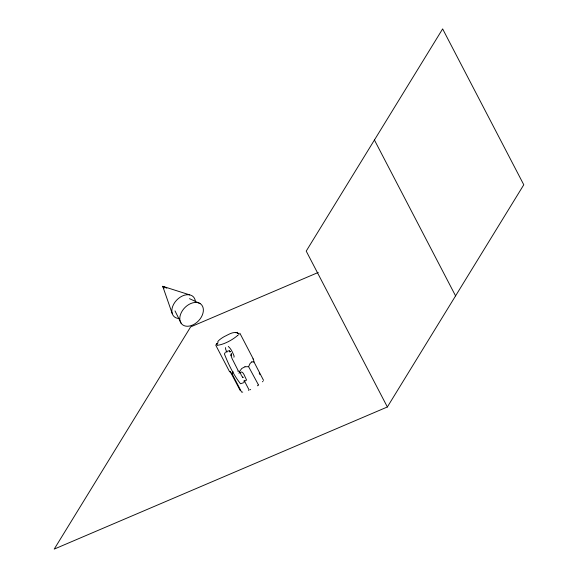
<?xml version="1.0" encoding="UTF-8"?>
<svg xmlns="http://www.w3.org/2000/svg" width="578" height="578" viewBox="0 0 578 578"><rect width="100%" height="100%" fill="white"/><g stroke="black" fill="none" stroke-linecap="round" stroke-linejoin="round"><path stroke-width="0.87" d="M233.924 357.226L234.141 356.192C232.746 352.703 231.186 348.924 228.303 346.417M216.779 343.599L216.1 344.589L217.949 342.862L217.805 341.612A10.614 2.276 -27.5 0 1 224.3 336.569C228.606 334.662 233.801 330.616 238.541 333.528M258.561 385.093L248.605 366.662L250.072 363.504L251.827 361.864M242.753 392.094L241.604 392.115L232.031 373.735L233.18 371.806M241.171 374.717L239.509 371.524L241.792 368.461L244.964 366.784M225.239 352.558L224.409 353.924C228.505 364.422 233.49 374.819 240.491 383.756L244.089 382.549M387.361 406.977L523.784 184.772L442.64 28.9L306.217 251.105L387.361 406.977L54.216 549.1L190.639 326.895L318.261 272.448M230.766 354.422L231.503 353.642L231.084 355.752L231.005 355.376L232.024 358.476L238.172 370.628M252.868 358.909L253.482 359.386L254.002 362.001L263.575 380.389M257.448 385.822L258.178 385.049M262.463 381.798L262.932 381.314M237.544 335.543L237.775 335.341C232.269 340.088 224.452 344.192 218.144 345.211M251.842 361.857L254.002 362.001M248.576 390.439L249.075 389.904L244.082 380.317M225.745 352.016C227.053 351.554 229.358 349.719 230.095 351.858L229.401 350.897L230.21 351.792L229.509 351.771M238.822 373.142L241.597 371.957L242.637 372.514L243.923 374.378L246.568 380.064L243.837 381.617M250.079 389.76L250.664 389.55M244.978 366.777L248.605 366.662M235.81 332.632L237.768 332.321M215.775 345.225L229.401 371.387L230.319 371.813M242.529 377.513L243.266 377.528L241.214 375.49M237.746 371.098L239.509 371.524M189.671 294.867L162.736 286.298L172.179 313.457M166.796 288.176L162.736 286.298L163.921 288.682M189.505 298.667L200.046 303.537M229.401 371.387L232.031 373.735M230.434 371.9L240.13 390.388M374.428 140.006L455.572 295.878M253.482 359.386L239.87 333.217M259.19 373.063L260.021 374.66M174.997 310.885L181.275 323.485M226.944 352.262L225.673 349.336L225.528 347.602M179.664 318.521A13.821 9.508 -45.8 0 1 172.085 308.442A13.821 9.508 -45.8 0 1 184.57 295.17A13.821 9.508 -45.8 0 1 195.407 301.795M237.363 333.398A12.34 2.652 -27.5 0 1 238.707 334.98M217.444 345.579A12.34 2.652 -27.5 0 1 217.277 344.127M191.405 325.537A13.821 9.508 -45.8 0 0 201.881 305.198A13.821 9.508 -45.8 0 0 181.449 312.293A13.821 9.508 -45.8 0 0 191.405 325.537"/></g></svg>
